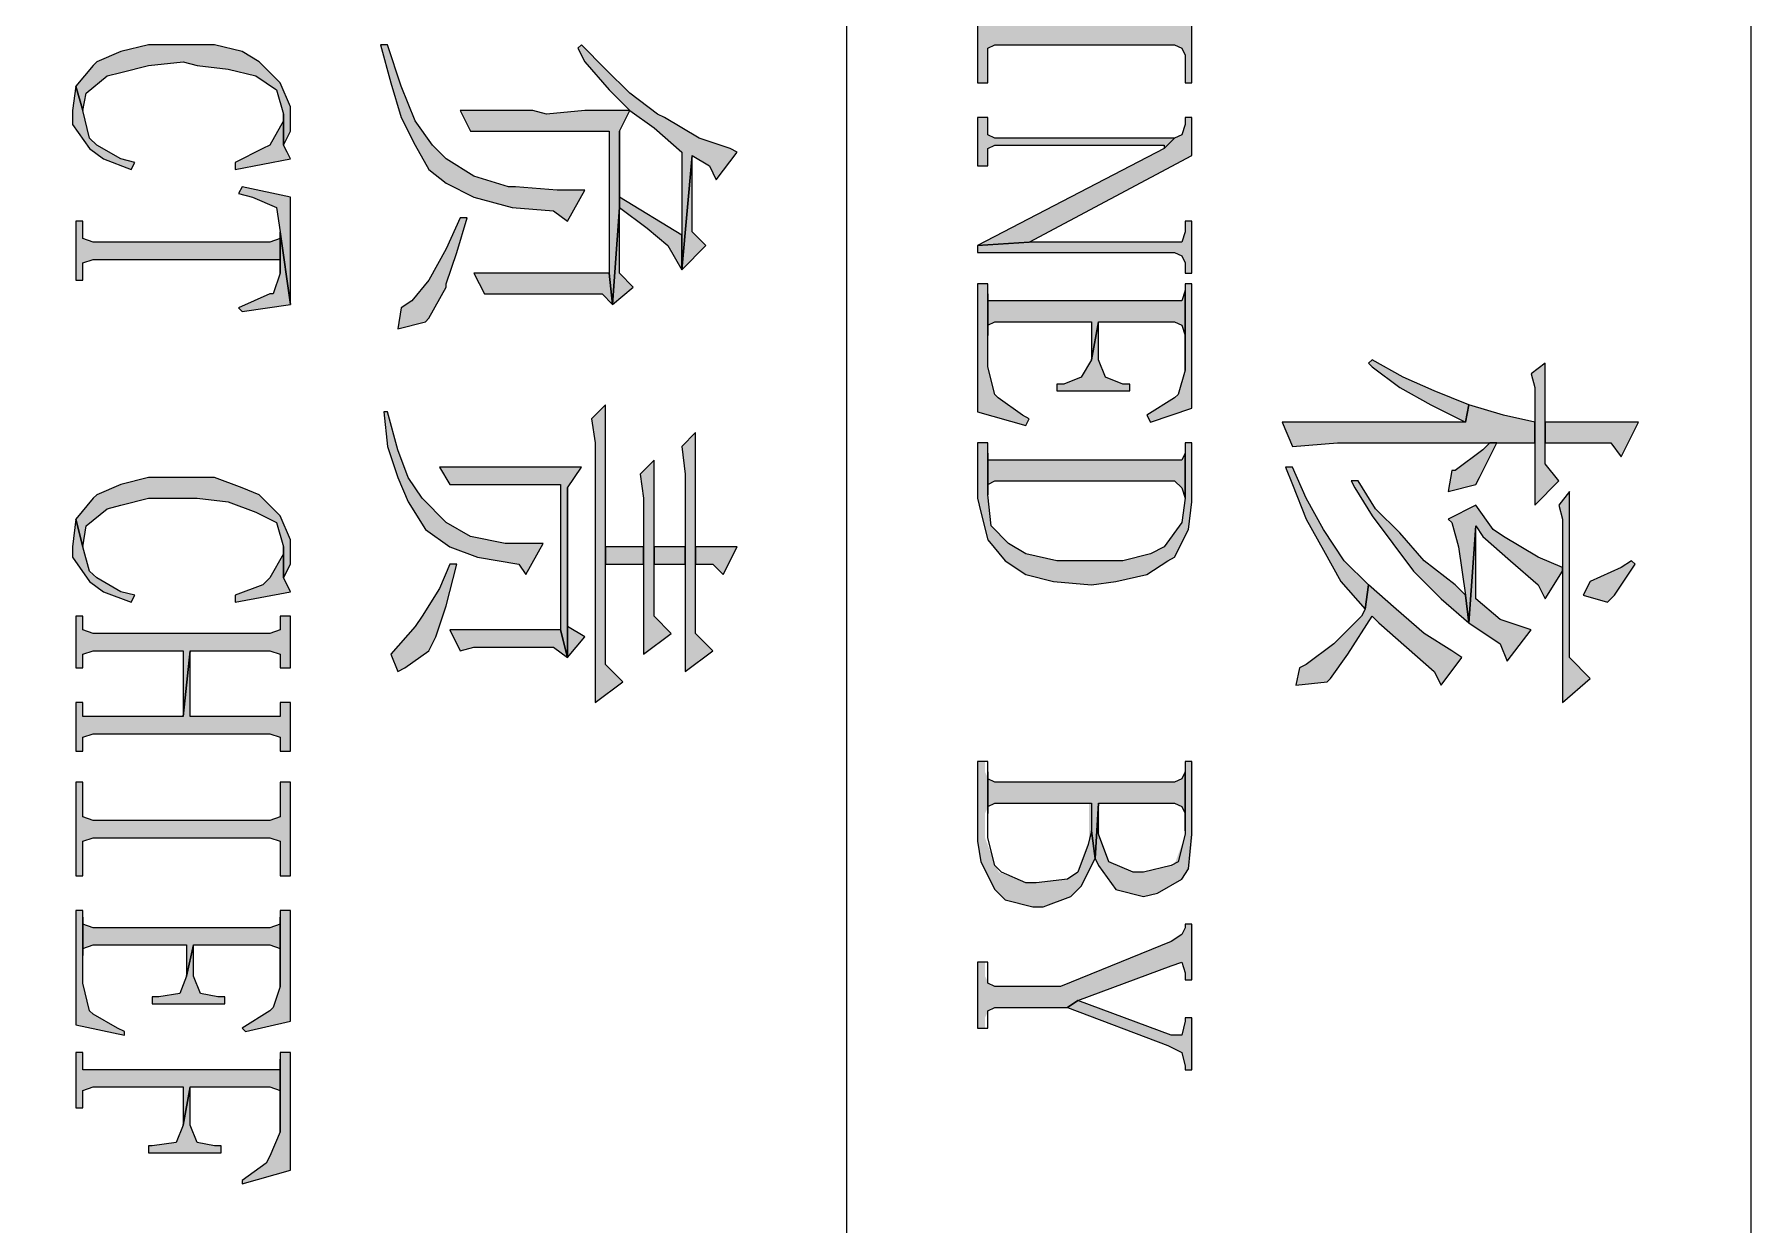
# Model space of a CAD drawing. Header units: millimetres. Extents: x 53009415 to 54059915, y 20499171 to 20796171.
# Drawn here: x 53693323 to 53700915, y 20525035 to 20530299 of the extents above; entities that cross this region are included whole.
import ezdxf

# ---------------------------------------------------------------- set-up
doc = ezdxf.new("R2010")
doc.units = ezdxf.units.MM
doc.header["$LTSCALE"] = 1000
doc.layers.add('PUB_TITLE', color=7, linetype='Continuous', lineweight=20)

# ---------------------------------------------------------------- blocks, each defined once
blk = doc.blocks.new('2015AACI_TQ_A2')
at = {"layer": 'PUB_TITLE'}
h = blk.add_hatch(color=256, dxfattribs=at)
h.dxf.hatch_style = 1
h.paths.add_polyline_path([(-4864.3, 10975.3), (-4864.3, 11009), (-4882.6, 11009), (-4888.8, 10981.4), (-4898, 10950.8), (-4882.6, 10947.7), (-4882.6, 10914), (-4882.6, 10880.3), (-4882.6, 10849.7), (-4882.6, 10816), (-4882.6, 10785.4), (-4861.2, 10794.6), (-4864.3, 10834.4), (-4864.3, 10858.9), (-4864.3, 10969.1)])
h.paths.add_polyline_path([(-4864.3, 11076.3), (-4852, 11085.5), (-4882.6, 11100.8), (-4882.6, 11082.5), (-4882.6, 11051.8), (-4882.6, 11018.1), (-4864.3, 11018.1)])
h.paths.add_polyline_path([(-4830.6, 11030.4), (-4845.9, 11018.1), (-4864.3, 11018.1), (-4882.6, 11018.1), (-4934.7, 11018.1), (-4925.5, 11005.9), (-4913.3, 11009), (-4882.6, 11009), (-4864.3, 11009), (-4809.1, 11009)])
h.paths.add_polyline_path([(-4827.5, 10956.9), (-4833.6, 10960), (-4864.3, 10975.3), (-4864.3, 10969.1), (-4858.1, 10963), (-4839.8, 10938.5), (-4839.8, 10935.5), (-4821.4, 10932.4)])
h.paths.add_polyline_path([(-4882.6, 10947.7), (-4898, 10950.8), (-4910.2, 10920.1), (-4922.5, 10892.6), (-4937.8, 10865), (-4934.7, 10861.9), (-4931.6, 10865), (-4913.3, 10889.5), (-4898, 10917.1)])
h.paths.add_polyline_path([(-4729.5, 11079.4), (-4757.1, 11097.8), (-4760.1, 11094.7), (-4754, 11085.5), (-4741.8, 11058), (-4729.5, 11051.8), (-4723.4, 11073.3)])
h.paths.add_polyline_path([(-4656, 11058), (-4674.4, 11039.6), (-4821.4, 11039.6), (-4809.1, 11030.4), (-4796.9, 11033.5), (-4754, 11033.5), (-4750.9, 11033.5), (-4634.6, 11033.5)])
h.paths.add_polyline_path([(-4738.7, 11012), (-4726.4, 11018.1), (-4750.9, 11033.5), (-4754, 11033.5), (-4763.2, 11012), (-4781.6, 10981.4), (-4787.7, 10972.2), (-4809.1, 10956.9), (-4796.9, 10932.4), (-4793.8, 10935.5), (-4772.4, 10941.6), (-4729.5, 10947.7), (-4705, 10950.8), (-4790.8, 10956.9), (-4781.6, 10963), (-4760.1, 10987.5)])
h.paths.add_polyline_path([(-4698.9, 11005.9), (-4708.1, 10978.3), (-4726.4, 10956.9), (-4790.8, 10956.9), (-4705, 10950.8), (-4686.6, 10978.3), (-4671.3, 10984.5)])
h.paths.add_polyline_path([(-4726.4, 10926.3), (-4705, 10950.8), (-4729.5, 10947.7), (-4738.7, 10938.5), (-4760.1, 10911), (-4784.6, 10889.5), (-4806.1, 10868.1), (-4830.6, 10852.8), (-4830.6, 10846.6), (-4824.4, 10849.7), (-4799.9, 10865), (-4775.4, 10883.4), (-4750.9, 10901.8)])
h.paths.add_polyline_path([(-4649.9, 10926.3), (-4674.4, 10944.6), (-4680.5, 10935.5), (-4695.8, 10911), (-4717.3, 10886.4), (-4738.7, 10861.9), (-4717.3, 10858.9), (-4711.1, 10855.8), (-4686.6, 10831.3), (-4668.2, 10806.8), (-4665.2, 10800.7), (-4649.9, 10797.6), (-4652.9, 10825.2), (-4656, 10828.3), (-4677.4, 10843.6), (-4711.1, 10865), (-4705, 10871.1), (-4683.6, 10895.6), (-4662.1, 10920.1)])
h.paths.add_polyline_path([(-4717.3, 10858.9), (-4738.7, 10861.9), (-4760.1, 10840.5), (-4787.7, 10822.1), (-4815.3, 10806.8), (-4842.8, 10794.6), (-4842.8, 10788.4), (-4827.5, 10794.6), (-4796.9, 10806.8), (-4769.3, 10822.1), (-4741.8, 10837.4)])
h = blk.add_hatch(color=256, dxfattribs=at)
h.dxf.hatch_style = 1
h.paths.add_polyline_path([(-5216.5, 10690.4), (-5213.4, 10696.6), (-5207.3, 10699.6), (-5182.8, 10699.6), (-5182.8, 10705.7), (-5271.6, 10705.7), (-5271.6, 10699.6), (-5244, 10699.6), (-5237.9, 10696.6), (-5234.9, 10690.4), (-5234.9, 10531.2), (-5237.9, 10525), (-5244, 10525), (-5271.6, 10525), (-5271.6, 10515.9), (-5182.8, 10515.9), (-5182.8, 10525), (-5207.3, 10525), (-5213.4, 10525), (-5216.5, 10531.2)])
h = blk.add_hatch(color=256, dxfattribs=at)
h.dxf.hatch_style = 1
h.paths.add_polyline_path([(-5127.7, 10681.2), (-5124.6, 10681.2), (-5133.8, 10690.4), (-5133.8, 10531.2), (-5136.8, 10525), (-5143, 10525), (-5152.2, 10525), (-5152.2, 10515.9), (-5109.3, 10515.9), (-5109.3, 10525), (-5118.5, 10525), (-5124.6, 10525), (-5127.7, 10531.2)], flags=17)
h.paths.add_polyline_path([(-5118.5, 10705.7), (-5152.2, 10705.7), (-5152.2, 10699.6), (-5146, 10699.6), (-5136.8, 10696.6), (-5133.8, 10690.4), (-5124.6, 10681.2), (-5038.8, 10515.9), (-5041.9, 10561.8)])
h.paths.add_polyline_path([(-5032.7, 10690.4), (-5029.7, 10696.6), (-5023.5, 10699.6), (-5014.3, 10699.6), (-5014.3, 10705.7), (-5060.3, 10705.7), (-5060.3, 10699.6), (-5051.1, 10699.6), (-5041.9, 10696.6), (-5041.9, 10690.4), (-5041.9, 10561.8), (-5038.8, 10515.9), (-5032.7, 10515.9)])
h = blk.add_hatch(color=256, dxfattribs=at)
h.dxf.hatch_style = 1
h.paths.add_polyline_path([(-4971.5, 10690.4), (-4968.4, 10696.6), (-4959.2, 10699.6), (-4999, 10699.6), (-4989.8, 10696.6), (-4989.8, 10690.4), (-4989.8, 10531.2), (-4989.8, 10525), (-4968.4, 10525), (-4971.5, 10531.2), (-4971.5, 10616.9), (-4937.8, 10616.9), (-4971.5, 10623.1)])
h.paths.add_polyline_path([(-4910.2, 10650.6), (-4916.3, 10650.6), (-4916.3, 10644.5), (-4922.5, 10629.2), (-4937.8, 10623.1), (-4971.5, 10623.1), (-4937.8, 10616.9), (-4922.5, 10607.7), (-4916.3, 10592.4), (-4916.3, 10586.3), (-4910.2, 10586.3)])
h.paths.add_polyline_path([(-4894.9, 10705.7), (-5005.1, 10705.7), (-5005.1, 10699.6), (-4999, 10699.6), (-4928.6, 10699.6), (-4907.1, 10693.5), (-4904.1, 10690.4), (-4888.8, 10665.9), (-4882.6, 10669)])
h.paths.add_polyline_path([(-4879.6, 10558.7), (-4885.7, 10561.8), (-4888.8, 10555.7), (-4904.1, 10534.2), (-4907.1, 10531.2), (-4931.6, 10525), (-4959.2, 10525), (-4996, 10525), (-5005.1, 10525), (-5005.1, 10515.9), (-4891.8, 10515.9)])
h = blk.add_hatch(color=256, dxfattribs=at)
h.dxf.hatch_style = 1
h.paths.add_polyline_path([(-4830.6, 10690.4), (-4824.4, 10696.6), (-4815.3, 10699.6), (-4855.1, 10699.6), (-4848.9, 10696.6), (-4848.9, 10690.4), (-4848.9, 10531.2), (-4848.9, 10525), (-4827.5, 10525), (-4830.6, 10531.2)], flags=17)
h.paths.add_polyline_path([(-4738.7, 10616.9), (-4741.8, 10638.4), (-4747.9, 10665.9), (-4760.1, 10684.3), (-4763.2, 10690.4), (-4787.7, 10702.7), (-4812.2, 10705.7), (-4864.3, 10705.7), (-4864.3, 10699.6), (-4855.1, 10699.6), (-4815.3, 10699.6), (-4793.8, 10696.6), (-4772.4, 10681.2), (-4766.3, 10669), (-4760.1, 10644.5), (-4760.1, 10613.9), (-4760.1, 10586.3), (-4766.3, 10558.7), (-4775.4, 10543.4), (-4790.8, 10528.1), (-4818.3, 10525), (-4855.1, 10525), (-4864.3, 10525), (-4864.3, 10515.9), (-4815.3, 10515.9), (-4803, 10518.9), (-4778.5, 10525), (-4760.1, 10540.4), (-4747.9, 10558.7), (-4741.8, 10583.2)])
h = blk.add_hatch(color=256, dxfattribs=at)
h.dxf.hatch_style = 1
h.paths.add_polyline_path([(-4545.7, 10614.5), (-4521.2, 10614.5), (-4496.7, 10620.6), (-4545.7, 10623.7), (-4545.7, 10691.1), (-4542.7, 10697.2), (-4536.5, 10700.2), (-4573.3, 10700.2), (-4567.2, 10697.2), (-4564.1, 10691.1), (-4564.1, 10531.8), (-4567.2, 10525.7), (-4573.3, 10522.6), (-4536.5, 10522.6), (-4542.7, 10525.7), (-4545.7, 10531.8)])
h.paths.add_polyline_path([(-4463, 10663.5), (-4466.1, 10675.7), (-4478.4, 10697.2), (-4487.5, 10703.3), (-4518.2, 10706.4), (-4582.5, 10706.4), (-4582.5, 10700.2), (-4573.3, 10700.2), (-4521.2, 10700.2), (-4518.2, 10700.2), (-4493.7, 10691.1), (-4490.6, 10688), (-4484.5, 10663.5), (-4484.5, 10654.3), (-4493.7, 10632.9), (-4518.2, 10623.7), (-4545.7, 10623.7), (-4496.7, 10620.6), (-4490.6, 10623.7), (-4469.2, 10639)])
h.paths.add_polyline_path([(-4463, 10599.2), (-4472.2, 10608.4), (-4496.7, 10620.6), (-4521.2, 10614.5), (-4509, 10614.5), (-4484.5, 10605.3), (-4478.4, 10596.1), (-4475.3, 10568.5), (-4475.3, 10559.4), (-4484.5, 10534.9), (-4490.6, 10531.8), (-4515.1, 10522.6), (-4536.5, 10522.6), (-4573.3, 10522.6), (-4582.5, 10522.6), (-4582.5, 10516.5), (-4512, 10516.5), (-4493.7, 10519.5), (-4469.2, 10531.8), (-4460, 10541), (-4453.9, 10565.5), (-4453.9, 10571.6)])
h.paths.add_polyline_path([(-4401.8, 10688), (-4404.9, 10697.2), (-4395.7, 10700.2), (-4389.5, 10700.2), (-4389.5, 10706.4), (-4438.5, 10706.4), (-4438.5, 10700.2), (-4435.5, 10700.2), (-4429.4, 10697.2), (-4423.2, 10688), (-4383.4, 10590), (-4383.4, 10531.8), (-4386.5, 10525.7), (-4392.6, 10522.6), (-4404.9, 10522.6), (-4404.9, 10516.5), (-4346.7, 10516.5), (-4346.7, 10522.6), (-4355.8, 10522.6), (-4362, 10525.7), (-4365, 10531.8), (-4365, 10596.1), (-4371.2, 10605.3)])
h.paths.add_polyline_path([(-4331.3, 10684.9), (-4325.2, 10697.2), (-4313, 10700.2), (-4309.9, 10700.2), (-4309.9, 10706.4), (-4355.8, 10706.4), (-4355.8, 10700.2), (-4352.8, 10700.2), (-4340.5, 10697.2), (-4340.5, 10688), (-4371.2, 10605.3), (-4365, 10596.1)])
h = blk.add_hatch(color=256, dxfattribs=at)
h.dxf.hatch_style = 1
h.paths.add_polyline_path([(-5121.5, 10254.3), (-5048, 10254.3), (-5017.4, 10254.3), (-5118.5, 10263.5), (-5109.3, 10278.8), (-5097, 10284.9), (-5121.5, 10303.3), (-5124.6, 10297.2), (-5133.8, 10269.6), (-5152.2, 10239), (-5155.2, 10232.8), (-5173.6, 10208.3), (-5195, 10186.9), (-5216.5, 10165.5), (-5213.4, 10162.4), (-5201.2, 10168.5), (-5176.7, 10190), (-5158.3, 10208.3), (-5143, 10229.8)])
h.paths.add_polyline_path([(-5038.8, 10275.7), (-5051.1, 10263.5), (-5118.5, 10263.5), (-5017.4, 10254.3)], flags=17)
h.paths.add_polyline_path([(-5017.4, 10254.3), (-5048, 10254.3), (-5081.7, 10199.2), (-5072.5, 10199.2), (-5054.2, 10223.7), (-5038.8, 10242)], flags=17)
h.paths.add_polyline_path([(-5139.9, 10190), (-5014.3, 10190), (-4986.8, 10193), (-5072.5, 10199.2), (-5139.9, 10199.2), (-5158.3, 10208.3), (-5158.3, 10202.2), (-5158.3, 10168.5), (-5155.2, 10134.8), (-5158.3, 10122.6), (-5158.3, 10088.9), (-5158.3, 10058.3), (-5139.9, 10067.5)])
h.paths.add_polyline_path([(-4996, 10183.8), (-4986.8, 10193), (-5014.3, 10190), (-5014.3, 10070.5), (-4996, 10079.7), (-4996, 10082.8), (-4996, 10107.3), (-4996, 10141)], flags=17)
h.paths.add_polyline_path([(-5002.1, 10211.4), (-5014.3, 10199.2), (-5072.5, 10199.2), (-4986.8, 10193)])
h.paths.add_polyline_path([(-5069.5, 10141), (-5060.3, 10153.2), (-5087.8, 10168.5), (-5087.8, 10144), (-5090.9, 10107.3), (-5090.9, 10101.1), (-5100.1, 10070.5), (-5115.4, 10046), (-5127.7, 10033.8), (-5149.1, 10018.4), (-5179.7, 10006.2), (-5216.5, 9993.9), (-5216.5, 9987.8), (-5182.8, 9997), (-5152.2, 10006.2), (-5127.7, 10018.4), (-5106.2, 10030.7), (-5094, 10046), (-5081.7, 10070.5), (-5072.5, 10104.2)])
h.paths.add_polyline_path([(-5002.1, 10046), (-5005.1, 10046), (-5032.7, 10055.2), (-5063.3, 10064.4), (-5063.3, 10058.3), (-5035.8, 10046), (-5008.2, 10030.7), (-4989.8, 10015.4), (-4983.7, 10006.2), (-4965.3, 10003.1), (-4971.5, 10027.6), (-4974.5, 10030.7)])
h = blk.add_hatch(color=256, dxfattribs=at)
h.dxf.hatch_style = 1
h.paths.add_polyline_path([(-4680.5, 10281.8), (-4695.8, 10266.5), (-4757.1, 10266.5), (-4772.4, 10266.5), (-4873.5, 10266.5), (-4861.2, 10254.3), (-4836.7, 10257.3), (-4772.4, 10257.3), (-4757.1, 10257.3), (-4662.1, 10257.3)])
h.paths.add_polyline_path([(-4695.8, 10245.1), (-4711.1, 10229.8), (-4757.1, 10229.8), (-4772.4, 10229.8), (-4848.9, 10229.8), (-4836.7, 10217.5), (-4815.3, 10220.6), (-4772.4, 10220.6), (-4757.1, 10220.6), (-4677.4, 10220.6)])
h.paths.add_polyline_path([(-4652.9, 10202.2), (-4668.2, 10186.9), (-4757.1, 10186.9), (-4772.4, 10186.9), (-4898, 10186.9), (-4885.7, 10174.6), (-4864.3, 10177.7), (-4634.6, 10177.7)])
h.paths.add_polyline_path([(-4747.9, 10291), (-4772.4, 10303.3), (-4772.4, 10297.2), (-4772.4, 10266.5), (-4757.1, 10266.5), (-4757.1, 10281.8)])
h.paths.add_polyline_path([(-4757.1, 10257.3), (-4772.4, 10257.3), (-4772.4, 10229.8), (-4757.1, 10229.8)])
h.paths.add_polyline_path([(-4757.1, 10220.6), (-4772.4, 10220.6), (-4772.4, 10186.9), (-4757.1, 10186.9)])
h = blk.add_hatch(color=256, dxfattribs=at)
h.dxf.hatch_style = 1
h.paths.add_polyline_path([(-4827.5, 10147.1), (-4698.9, 10147.1), (-4674.4, 10153.2), (-4824.4, 10153.2), (-4842.8, 10165.5), (-4842.8, 10137.9), (-4842.8, 10107.3), (-4842.8, 10076.6), (-4842.8, 10039.9), (-4827.5, 10049.1)])
h.paths.add_polyline_path([(-4683.6, 10141), (-4674.4, 10153.2), (-4698.9, 10147.1), (-4698.9, 10049.1), (-4680.5, 10058.3), (-4683.6, 10070.5), (-4683.6, 10101.1)], flags=17)
h.paths.add_polyline_path([(-4692.7, 10168.5), (-4701.9, 10153.2), (-4674.4, 10153.2)])
h.paths.add_polyline_path([(-4757.1, 10110.3), (-4747.9, 10116.5), (-4775.4, 10131.8), (-4775.4, 10098.1), (-4781.6, 10067.5), (-4793.8, 10046), (-4815.3, 10024.6), (-4833.6, 10012.3), (-4858.1, 10003.1), (-4891.8, 9993.9), (-4891.8, 9990.9), (-4861.2, 9993.9), (-4833.6, 10003.1), (-4812.2, 10012.3), (-4787.7, 10027.6), (-4772.4, 10049.1), (-4763.2, 10073.6)])
h.paths.add_polyline_path([(-4720.3, 10046), (-4757.1, 10055.2), (-4757.1, 10049.1), (-4735.6, 10039.9), (-4711.1, 10024.6), (-4701.9, 10018.4), (-4677.4, 9997), (-4662.1, 10003.1), (-4665.2, 10009.3), (-4680.5, 10030.7), (-4692.7, 10036.8)])
h = blk.add_hatch(color=256, dxfattribs=at)
h.dxf.hatch_style = 1
h.paths.add_polyline_path([(-5826, 9807.1), (-5795.3, 9807.1), (-5783.1, 9807.1), (-5826, 9813.2), (-5826, 9889.8), (-5826, 9899), (-5844.3, 9899), (-5844.3, 9889.8), (-5844.3, 9733.6), (-5844.3, 9724.4), (-5853.5, 9724.4), (-5859.7, 9724.4), (-5859.7, 9718.3), (-5810.7, 9718.3), (-5810.7, 9724.4), (-5816.8, 9724.4), (-5822.9, 9724.4), (-5826, 9733.6)])
h.paths.add_polyline_path([(-5746.3, 9859.2), (-5749.4, 9871.4), (-5761.7, 9892.9), (-5773.9, 9902.1), (-5798.4, 9908.2), (-5859.7, 9908.2), (-5859.7, 9899), (-5853.5, 9899), (-5804.5, 9899), (-5795.3, 9899), (-5773.9, 9889.8), (-5770.8, 9883.7), (-5764.7, 9856.1), (-5767.8, 9843.9), (-5777, 9822.4), (-5780, 9819.4), (-5801.5, 9813.2), (-5826, 9813.2), (-5783.1, 9807.1), (-5761.7, 9819.4), (-5752.5, 9831.6)])
h.paths.add_polyline_path([(-5697.3, 9889.8), (-5697.3, 9899), (-5715.7, 9899), (-5715.7, 9889.8), (-5715.7, 9733.6), (-5715.7, 9724.4), (-5721.8, 9724.4), (-5728, 9724.4), (-5728, 9718.3), (-5685.1, 9718.3), (-5685.1, 9724.4), (-5691.2, 9724.4), (-5697.3, 9724.4), (-5697.3, 9733.6), (-5697.3, 9813.2), (-5675.9, 9813.2), (-5660.6, 9813.2), (-5657.5, 9813.2), (-5697.3, 9819.4)])
h.paths.add_polyline_path([(-5626.9, 9874.5), (-5636.1, 9895.9), (-5648.3, 9902.1), (-5672.8, 9908.2), (-5728, 9908.2), (-5728, 9899), (-5721.8, 9899), (-5679, 9899), (-5672.8, 9899), (-5651.4, 9889.8), (-5648.3, 9886.7), (-5642.2, 9859.2), (-5642.2, 9850), (-5651.4, 9828.6), (-5654.5, 9828.6), (-5675.9, 9819.4), (-5697.3, 9819.4), (-5657.5, 9813.2), (-5636.1, 9828.6), (-5630, 9834.7), (-5623.8, 9862.2)])
h.paths.add_polyline_path([(-5660.6, 9813.2), (-5675.9, 9813.2), (-5642.2, 9718.3), (-5614.6, 9718.3), (-5614.6, 9724.4), (-5620.8, 9724.4), (-5626.9, 9724.4), (-5630, 9730.5)])
h.paths.add_polyline_path([(-5580.9, 9831.6), (-5577.9, 9859.2), (-5571.8, 9880.6), (-5562.6, 9892.9), (-5544.2, 9902.1), (-5522.8, 9902.1), (-5544.2, 9908.2), (-5547.3, 9908.2), (-5568.7, 9902.1), (-5584, 9883.7), (-5593.2, 9868.4), (-5599.3, 9840.8), (-5599.3, 9813.2), (-5599.3, 9788.7), (-5593.2, 9761.2), (-5584, 9739.7), (-5565.6, 9721.4), (-5544.2, 9721.4), (-5553.4, 9724.4), (-5571.8, 9742.8), (-5574.8, 9755.1), (-5580.9, 9779.6), (-5584, 9813.2)])
h.paths.add_polyline_path([(-5495.2, 9859.2), (-5504.4, 9880.6), (-5504.4, 9883.7), (-5522.8, 9902.1), (-5544.2, 9902.1), (-5528.9, 9899), (-5516.6, 9877.6), (-5513.6, 9868.4), (-5507.4, 9843.9), (-5507.4, 9813.2), (-5507.4, 9788.7), (-5510.5, 9761.2), (-5516.6, 9742.8), (-5525.8, 9730.5), (-5544.2, 9721.4), (-5565.6, 9721.4), (-5544.2, 9715.2), (-5522.8, 9721.4), (-5504.4, 9739.7), (-5498.3, 9758.1), (-5492.1, 9782.6), (-5489.1, 9813.2), (-5489.1, 9831.6)])
h.paths.add_polyline_path([(-5394.1, 9889.8), (-5391.1, 9899), (-5384.9, 9899), (-5360.4, 9899), (-5360.4, 9908.2), (-5443.1, 9908.2), (-5443.1, 9899), (-5418.6, 9899), (-5409.4, 9899), (-5409.4, 9889.8), (-5409.4, 9733.6), (-5409.4, 9718.3), (-5415.6, 9696.9), (-5437, 9687.7), (-5464.6, 9687.7), (-5443.1, 9681.5), (-5427.8, 9684.6), (-5406.4, 9696.9), (-5397.2, 9706), (-5394.1, 9733.6)])
h.paths.add_polyline_path([(-5452.3, 9712.2), (-5461.5, 9718.3), (-5467.6, 9712.2), (-5473.8, 9703), (-5464.6, 9687.7), (-5437, 9687.7), (-5446.2, 9690.7), (-5452.3, 9693.8), (-5449.2, 9699.9), (-5449.2, 9703)])
h.paths.add_polyline_path([(-5314.5, 9816.3), (-5286.9, 9816.3), (-5314.5, 9822.4), (-5314.5, 9889.8), (-5311.4, 9899), (-5332.9, 9899), (-5332.9, 9889.8), (-5332.9, 9733.6), (-5332.9, 9724.4), (-5311.4, 9724.4), (-5314.5, 9733.6)])
h.paths.add_polyline_path([(-5262.4, 9850), (-5268.5, 9850), (-5268.5, 9843.9), (-5271.6, 9828.6), (-5286.9, 9822.4), (-5314.5, 9822.4), (-5286.9, 9816.3), (-5271.6, 9810.2), (-5268.5, 9791.8), (-5268.5, 9785.7), (-5262.4, 9785.7)])
h.paths.add_polyline_path([(-5247.1, 9908.2), (-5345.1, 9908.2), (-5345.1, 9899), (-5342.1, 9899), (-5277.7, 9899), (-5259.4, 9892.9), (-5256.3, 9889.8), (-5241, 9865.3), (-5237.9, 9868.4)])
h.paths.add_polyline_path([(-5234.9, 9761.2), (-5237.9, 9761.2), (-5241, 9755.1), (-5256.3, 9733.6), (-5259.4, 9730.5), (-5280.8, 9724.4), (-5308.4, 9724.4), (-5339, 9724.4), (-5345.1, 9724.4), (-5345.1, 9718.3), (-5244, 9718.3)])
h.paths.add_polyline_path([(-5201.2, 9813.2), (-5198.1, 9825.5), (-5195, 9853.1), (-5188.9, 9877.6), (-5176.7, 9895.9), (-5155.2, 9902.1), (-5127.7, 9902.1), (-5139.9, 9908.2), (-5152.2, 9908.2), (-5161.4, 9908.2), (-5182.8, 9899), (-5201.2, 9880.6), (-5210.4, 9865.3), (-5216.5, 9840.8), (-5216.5, 9810.2), (-5216.5, 9782.6), (-5210.4, 9758.1), (-5201.2, 9736.7), (-5198.1, 9733.6), (-5179.7, 9718.3), (-5158.3, 9724.4), (-5173.6, 9727.5), (-5188.9, 9745.9), (-5192, 9758.1), (-5198.1, 9782.6)])
h.paths.add_polyline_path([(-5115.4, 9908.2), (-5121.5, 9905.1), (-5127.7, 9902.1), (-5149.1, 9902.1), (-5127.7, 9889.8), (-5124.6, 9883.7), (-5112.3, 9859.2), (-5106.2, 9859.2)])
h.paths.add_polyline_path([(-5124.6, 9730.5), (-5115.4, 9742.8), (-5106.2, 9767.3), (-5112.3, 9770.4), (-5115.4, 9758.1), (-5127.7, 9736.7), (-5133.8, 9730.5), (-5158.3, 9724.4), (-5179.7, 9718.3), (-5158.3, 9715.2), (-5146, 9715.2)])
h.paths.add_polyline_path([(-5026.6, 9886.7), (-5026.6, 9899), (-5045, 9899), (-5041.9, 9889.8), (-5041.9, 9733.6), (-5045, 9724.4), (-5051.1, 9724.4), (-5060.3, 9724.4), (-5060.3, 9718.3), (-5008.2, 9718.3), (-5008.2, 9724.4), (-5017.4, 9724.4), (-5023.5, 9724.4), (-5026.6, 9733.6)])
h.paths.add_polyline_path([(-5072.5, 9895.9), (-5051.1, 9899), (-4986.8, 9908.2), (-5081.7, 9908.2), (-5090.9, 9865.3), (-5084.8, 9862.2), (-5081.7, 9874.5)])
h.paths.add_polyline_path([(-4986.8, 9908.2), (-5051.1, 9899), (-5014.3, 9899), (-4996, 9892.9), (-4996, 9889.8), (-4983.7, 9862.2), (-4980.6, 9865.3)])
h = blk.add_hatch(color=256, dxfattribs=at)
h.dxf.hatch_style = 1
h.paths.add_polyline_path([(-4815.3, 9813.2), (-4815.3, 9825.5), (-4812.2, 9853.1), (-4803, 9877.6), (-4793.8, 9895.9), (-4772.4, 9902.1), (-4744.8, 9902.1), (-4757.1, 9908.2), (-4769.3, 9908.2), (-4778.5, 9908.2), (-4799.9, 9899), (-4818.3, 9880.6), (-4824.4, 9865.3), (-4833.6, 9840.8), (-4833.6, 9810.2), (-4833.6, 9782.6), (-4827.5, 9758.1), (-4818.3, 9736.7), (-4815.3, 9733.6), (-4796.9, 9718.3), (-4772.4, 9724.4), (-4790.8, 9727.5), (-4806.1, 9745.9), (-4809.1, 9758.1), (-4815.3, 9782.6)])
h.paths.add_polyline_path([(-4732.6, 9908.2), (-4738.7, 9905.1), (-4744.8, 9902.1), (-4766.3, 9902.1), (-4744.8, 9889.8), (-4738.7, 9883.7), (-4729.5, 9859.2), (-4723.4, 9859.2)])
h.paths.add_polyline_path([(-4741.8, 9730.5), (-4732.6, 9742.8), (-4723.4, 9767.3), (-4729.5, 9770.4), (-4732.6, 9758.1), (-4744.8, 9736.7), (-4750.9, 9730.5), (-4772.4, 9724.4), (-4796.9, 9718.3), (-4772.4, 9715.2), (-4763.2, 9715.2)])
h.paths.add_polyline_path([(-4680.5, 9819.4), (-4680.5, 9889.8), (-4677.4, 9899), (-4671.3, 9899), (-4665.2, 9899), (-4665.2, 9908.2), (-4711.1, 9908.2), (-4711.1, 9899), (-4708.1, 9899), (-4698.9, 9899), (-4695.8, 9889.8), (-4695.8, 9733.6), (-4698.9, 9724.4), (-4705, 9724.4), (-4711.1, 9724.4), (-4711.1, 9718.3), (-4665.2, 9718.3), (-4665.2, 9724.4), (-4671.3, 9724.4), (-4677.4, 9724.4), (-4680.5, 9733.6), (-4680.5, 9813.2), (-4622.3, 9813.2)])
h.paths.add_polyline_path([(-4607, 9889.8), (-4603.9, 9899), (-4594.7, 9899), (-4591.7, 9899), (-4591.7, 9908.2), (-4634.6, 9908.2), (-4634.6, 9899), (-4631.5, 9899), (-4622.3, 9899), (-4622.3, 9889.8), (-4622.3, 9819.4), (-4680.5, 9819.4), (-4622.3, 9813.2), (-4622.3, 9733.6), (-4622.3, 9724.4), (-4631.5, 9724.4), (-4634.6, 9724.4), (-4634.6, 9718.3), (-4591.7, 9718.3), (-4591.7, 9724.4), (-4597.8, 9724.4), (-4603.9, 9724.4), (-4607, 9733.6)])
h.paths.add_polyline_path([(-4515.1, 9889.8), (-4512, 9899), (-4505.9, 9899), (-4481.4, 9899), (-4481.4, 9908.2), (-4564.1, 9908.2), (-4564.1, 9899), (-4539.6, 9899), (-4533.5, 9899), (-4530.4, 9889.8), (-4530.4, 9733.6), (-4533.5, 9724.4), (-4539.6, 9724.4), (-4564.1, 9724.4), (-4564.1, 9718.3), (-4481.4, 9718.3), (-4481.4, 9724.4), (-4505.9, 9724.4), (-4512, 9724.4), (-4515.1, 9733.6)])
h.paths.add_polyline_path([(-4420.2, 9889.8), (-4417.1, 9899), (-4438.5, 9899), (-4435.5, 9889.8), (-4435.5, 9733.6), (-4438.5, 9724.4), (-4417.1, 9724.4), (-4420.2, 9733.6), (-4420.2, 9816.3), (-4392.6, 9816.3), (-4420.2, 9822.4)])
h.paths.add_polyline_path([(-4368.1, 9850), (-4374.2, 9850), (-4374.2, 9843.9), (-4377.3, 9828.6), (-4392.6, 9822.4), (-4420.2, 9822.4), (-4392.6, 9816.3), (-4377.3, 9810.2), (-4374.2, 9791.8), (-4374.2, 9785.7), (-4368.1, 9785.7)])
h.paths.add_polyline_path([(-4352.8, 9908.2), (-4450.8, 9908.2), (-4450.8, 9899), (-4444.7, 9899), (-4383.4, 9899), (-4365, 9892.9), (-4362, 9889.8), (-4346.7, 9865.3), (-4343.6, 9868.4)])
h.paths.add_polyline_path([(-4340.5, 9761.2), (-4343.6, 9761.2), (-4346.7, 9755.1), (-4358.9, 9733.6), (-4362, 9730.5), (-4386.5, 9724.4), (-4411, 9724.4), (-4444.7, 9724.4), (-4450.8, 9724.4), (-4450.8, 9718.3), (-4349.7, 9718.3)])
h.paths.add_polyline_path([(-4294.6, 9819.4), (-4294.6, 9889.8), (-4291.5, 9899), (-4309.9, 9899), (-4309.9, 9889.8), (-4309.9, 9733.6), (-4309.9, 9724.4), (-4319.1, 9724.4), (-4325.2, 9724.4), (-4325.2, 9718.3), (-4276.2, 9718.3), (-4276.2, 9724.4), (-4285.4, 9724.4), (-4291.5, 9724.4), (-4294.6, 9733.6), (-4294.6, 9813.2), (-4260.9, 9813.2)])
h.paths.add_polyline_path([(-4236.4, 9846.9), (-4242.5, 9846.9), (-4242.5, 9840.8), (-4245.6, 9825.5), (-4260.9, 9819.4), (-4294.6, 9819.4), (-4260.9, 9813.2), (-4245.6, 9807.1), (-4242.5, 9785.7), (-4242.5, 9782.6), (-4236.4, 9782.6)])
h.paths.add_polyline_path([(-4221.1, 9908.2), (-4325.2, 9908.2), (-4325.2, 9899), (-4319.1, 9899), (-4254.8, 9899), (-4233.3, 9889.8), (-4227.2, 9886.7), (-4211.9, 9865.3), (-4208.8, 9865.3)])
for p, q in [((-6000, 11200), (0, 11200)), ((-6000, 10400), (0, 10400))]:
    blk.add_line(p, q, dxfattribs=at)
at = {"layer": 'PUB_TITLE', "lineweight": 0}
for points in [[(-4882.6, 11100.8), (-4882.6, 11082.5), (-4882.6, 11051.8), (-4882.6, 11018.1), (-4864.3, 11018.1), (-4864.3, 11076.3), (-4852, 11085.5)], [(-4757.1, 11097.8), (-4760.1, 11094.7), (-4754, 11085.5), (-4741.8, 11058), (-4729.5, 11051.8), (-4723.4, 11073.3), (-4729.5, 11079.4)], [(-4656, 11058), (-4674.4, 11039.6), (-4821.4, 11039.6), (-4809.1, 11030.4), (-4796.9, 11033.5), (-4754, 11033.5), (-4750.9, 11033.5), (-4634.6, 11033.5)], [(-4830.6, 11030.4), (-4845.9, 11018.1), (-4864.3, 11018.1), (-4882.6, 11018.1), (-4934.7, 11018.1), (-4925.5, 11005.9), (-4913.3, 11009), (-4882.6, 11009), (-4864.3, 11009), (-4809.1, 11009)], [(-4750.9, 11033.5), (-4754, 11033.5), (-4763.2, 11012), (-4781.6, 10981.4), (-4787.7, 10972.2), (-4809.1, 10956.9), (-4796.9, 10932.4), (-4793.8, 10935.5), (-4772.4, 10941.6), (-4729.5, 10947.7), (-4705, 10950.8), (-4790.8, 10956.9), (-4781.6, 10963), (-4760.1, 10987.5), (-4738.7, 11012), (-4726.4, 11018.1)], [(-4864.3, 11009), (-4882.6, 11009), (-4888.8, 10981.4), (-4898, 10950.8), (-4882.6, 10947.7), (-4882.6, 10947.7), (-4882.6, 10914), (-4882.6, 10880.3), (-4882.6, 10849.7), (-4882.6, 10816), (-4882.6, 10785.4), (-4861.2, 10794.6), (-4864.3, 10834.4), (-4864.3, 10858.9), (-4864.3, 10969.1), (-4864.3, 10975.3)], [(-4698.9, 11005.9), (-4708.1, 10978.3), (-4726.4, 10956.9), (-4790.8, 10956.9), (-4705, 10950.8), (-4686.6, 10978.3), (-4671.3, 10984.5)], [(-4864.3, 10975.3), (-4864.3, 10969.1), (-4858.1, 10963), (-4839.8, 10938.5), (-4839.8, 10935.5), (-4821.4, 10932.4), (-4827.5, 10956.9), (-4833.6, 10960)], [(-4898, 10950.8), (-4910.2, 10920.1), (-4922.5, 10892.6), (-4937.8, 10865), (-4934.7, 10861.9), (-4931.6, 10865), (-4913.3, 10889.5), (-4898, 10917.1), (-4882.6, 10947.7)], [(-4705, 10950.8), (-4729.5, 10947.7), (-4738.7, 10938.5), (-4760.1, 10911), (-4784.6, 10889.5), (-4806.1, 10868.1), (-4830.6, 10852.8), (-4830.6, 10846.6), (-4824.4, 10849.7), (-4799.9, 10865), (-4775.4, 10883.4), (-4750.9, 10901.8), (-4726.4, 10926.3)], [(-4674.4, 10944.6), (-4680.5, 10935.5), (-4695.8, 10911), (-4717.3, 10886.4), (-4738.7, 10861.9), (-4717.3, 10858.9), (-4711.1, 10855.8), (-4686.6, 10831.3), (-4668.2, 10806.8), (-4665.2, 10800.7), (-4649.9, 10797.6), (-4652.9, 10825.2), (-4656, 10828.3), (-4677.4, 10843.6), (-4711.1, 10865), (-4705, 10871.1), (-4683.6, 10895.6), (-4662.1, 10920.1), (-4649.9, 10926.3)], [(-4738.7, 10861.9), (-4760.1, 10840.5), (-4787.7, 10822.1), (-4815.3, 10806.8), (-4842.8, 10794.6), (-4842.8, 10788.4), (-4827.5, 10794.6), (-4796.9, 10806.8), (-4769.3, 10822.1), (-4741.8, 10837.4), (-4717.3, 10858.9)], [(-5182.8, 10705.7), (-5271.6, 10705.7), (-5271.6, 10699.6), (-5244, 10699.6), (-5237.9, 10696.6), (-5234.9, 10690.4), (-5234.9, 10531.2), (-5237.9, 10525), (-5244, 10525), (-5271.6, 10525), (-5271.6, 10515.9), (-5182.8, 10515.9), (-5182.8, 10525), (-5207.3, 10525), (-5213.4, 10525), (-5216.5, 10531.2), (-5216.5, 10690.4), (-5213.4, 10696.6), (-5207.3, 10699.6), (-5182.8, 10699.6)], [(-5118.5, 10705.7), (-5152.2, 10705.7), (-5152.2, 10699.6), (-5146, 10699.6), (-5136.8, 10696.6), (-5133.8, 10690.4), (-5124.6, 10681.2), (-5038.8, 10515.9), (-5041.9, 10561.8)], [(-5014.3, 10705.7), (-5060.3, 10705.7), (-5060.3, 10699.6), (-5051.1, 10699.6), (-5041.9, 10696.6), (-5041.9, 10690.4), (-5041.9, 10561.8), (-5041.9, 10561.8), (-5038.8, 10515.9), (-5032.7, 10515.9), (-5032.7, 10690.4), (-5029.7, 10696.6), (-5023.5, 10699.6), (-5014.3, 10699.6)], [(-4894.9, 10705.7), (-5005.1, 10705.7), (-5005.1, 10699.6), (-4999, 10699.6), (-4928.6, 10699.6), (-4907.1, 10693.5), (-4904.1, 10690.4), (-4888.8, 10665.9), (-4882.6, 10669)], [(-4812.2, 10705.7), (-4864.3, 10705.7), (-4864.3, 10699.6), (-4855.1, 10699.6), (-4815.3, 10699.6), (-4793.8, 10696.6), (-4772.4, 10681.2), (-4766.3, 10669), (-4760.1, 10644.5), (-4760.1, 10613.9), (-4760.1, 10586.3), (-4766.3, 10558.7), (-4775.4, 10543.4), (-4790.8, 10528.1), (-4818.3, 10525), (-4855.1, 10525), (-4864.3, 10525), (-4864.3, 10515.9), (-4815.3, 10515.9), (-4803, 10518.9), (-4778.5, 10525), (-4760.1, 10540.4), (-4747.9, 10558.7), (-4741.8, 10583.2), (-4738.7, 10616.9), (-4741.8, 10638.4), (-4747.9, 10665.9), (-4760.1, 10684.3), (-4763.2, 10690.4), (-4787.7, 10702.7)], [(-4518.2, 10705.7), (-4582.5, 10705.7), (-4582.5, 10699.6), (-4573.3, 10699.6), (-4521.2, 10699.6), (-4518.2, 10699.6), (-4493.7, 10693.5), (-4490.6, 10687.4), (-4484.5, 10662.9), (-4484.5, 10653.7), (-4493.7, 10632.2), (-4518.2, 10623.1), (-4545.7, 10623.1), (-4496.7, 10620), (-4490.6, 10623.1), (-4469.2, 10638.4), (-4463, 10662.9), (-4466.1, 10675.1), (-4478.4, 10696.6), (-4487.5, 10702.7)], [(-4389.5, 10705.7), (-4438.5, 10705.7), (-4438.5, 10699.6), (-4435.5, 10699.6), (-4429.4, 10696.6), (-4423.2, 10687.4), (-4383.4, 10589.4), (-4383.4, 10531.2), (-4386.5, 10525), (-4392.6, 10525), (-4404.9, 10525), (-4404.9, 10515.9), (-4346.7, 10515.9), (-4346.7, 10525), (-4355.8, 10525), (-4362, 10525), (-4365, 10531.2), (-4365, 10595.5), (-4371.2, 10604.7), (-4401.8, 10687.4), (-4404.9, 10696.6), (-4395.7, 10699.6), (-4389.5, 10699.6)], [(-4309.9, 10705.7), (-4355.8, 10705.7), (-4355.8, 10699.6), (-4352.8, 10699.6), (-4340.5, 10696.6), (-4340.5, 10687.4), (-4371.2, 10604.7), (-4371.2, 10604.7), (-4365, 10595.5), (-4331.3, 10684.3), (-4325.2, 10696.6), (-4313, 10699.6), (-4309.9, 10699.6)], [(-5133.8, 10690.4), (-5133.8, 10531.2), (-5136.8, 10525), (-5143, 10525), (-5152.2, 10525), (-5152.2, 10515.9), (-5109.3, 10515.9), (-5109.3, 10525), (-5118.5, 10525), (-5124.6, 10525), (-5127.7, 10531.2), (-5127.7, 10681.2), (-5124.6, 10681.2)], [(-4999, 10699.6), (-4989.8, 10696.6), (-4989.8, 10690.4), (-4989.8, 10531.2), (-4989.8, 10525), (-4996, 10525), (-4959.2, 10525), (-4968.4, 10525), (-4971.5, 10531.2), (-4971.5, 10616.9), (-4937.8, 10616.9), (-4971.5, 10623.1), (-4971.5, 10690.4), (-4968.4, 10696.6), (-4959.2, 10699.6), (-4928.6, 10699.6)], [(-4855.1, 10699.6), (-4848.9, 10696.6), (-4848.9, 10690.4), (-4848.9, 10531.2), (-4848.9, 10525), (-4855.1, 10525), (-4818.3, 10525), (-4827.5, 10525), (-4830.6, 10531.2), (-4830.6, 10690.4), (-4824.4, 10696.6), (-4815.3, 10699.6)], [(-4573.3, 10699.6), (-4567.2, 10696.6), (-4564.1, 10690.4), (-4564.1, 10531.2), (-4567.2, 10525), (-4573.3, 10525), (-4536.5, 10525), (-4542.7, 10525), (-4545.7, 10531.2), (-4545.7, 10616.9), (-4521.2, 10616.9), (-4496.7, 10620), (-4545.7, 10623.1), (-4545.7, 10690.4), (-4542.7, 10696.6), (-4536.5, 10699.6), (-4521.2, 10699.6)], [(-4910.2, 10650.6), (-4916.3, 10650.6), (-4916.3, 10644.5), (-4922.5, 10629.2), (-4937.8, 10623.1), (-4971.5, 10623.1), (-4937.8, 10616.9), (-4922.5, 10607.7), (-4916.3, 10592.4), (-4916.3, 10586.3), (-4910.2, 10586.3)], [(-4496.7, 10620), (-4521.2, 10616.9), (-4509, 10613.9), (-4484.5, 10604.7), (-4478.4, 10595.5), (-4475.3, 10567.9), (-4475.3, 10558.7), (-4484.5, 10537.3), (-4490.6, 10531.2), (-4515.1, 10525), (-4536.5, 10525), (-4573.3, 10525), (-4582.5, 10525), (-4582.5, 10515.9), (-4512, 10515.9), (-4493.7, 10518.9), (-4469.2, 10531.2), (-4460, 10540.4), (-4453.9, 10564.9), (-4453.9, 10574), (-4463, 10598.6), (-4472.2, 10607.7)], [(-4885.7, 10561.8), (-4888.8, 10555.7), (-4904.1, 10534.2), (-4907.1, 10531.2), (-4931.6, 10525), (-4959.2, 10525), (-4996, 10525), (-5005.1, 10525), (-5005.1, 10515.9), (-4891.8, 10515.9), (-4879.6, 10558.7)], [(-5121.5, 10303.3), (-5124.6, 10297.2), (-5133.8, 10269.6), (-5152.2, 10239), (-5155.2, 10232.8), (-5173.6, 10208.3), (-5195, 10186.9), (-5216.5, 10165.5), (-5213.4, 10162.4), (-5201.2, 10168.5), (-5176.7, 10190), (-5158.3, 10208.3), (-5143, 10229.8), (-5121.5, 10254.3), (-5048, 10254.3), (-5017.4, 10254.3), (-5118.5, 10263.5), (-5109.3, 10278.8), (-5097, 10284.9)], [(-4772.4, 10303.3), (-4772.4, 10297.2), (-4772.4, 10266.5), (-4757.1, 10266.5), (-4757.1, 10281.8), (-4747.9, 10291)], [(-4680.5, 10281.8), (-4695.8, 10266.5), (-4757.1, 10266.5), (-4772.4, 10266.5), (-4873.5, 10266.5), (-4861.2, 10254.3), (-4836.7, 10257.3), (-4772.4, 10257.3), (-4757.1, 10257.3), (-4662.1, 10257.3)], [(-5038.8, 10275.7), (-5051.1, 10263.5), (-5118.5, 10263.5), (-5017.4, 10254.3)], [(-5017.4, 10254.3), (-5048, 10254.3), (-5081.7, 10199.2), (-5139.9, 10199.2), (-5072.5, 10199.2), (-5054.2, 10223.7), (-5038.8, 10242)], [(-4757.1, 10257.3), (-4772.4, 10257.3), (-4772.4, 10229.8), (-4757.1, 10229.8)], [(-4695.8, 10245.1), (-4711.1, 10229.8), (-4757.1, 10229.8), (-4772.4, 10229.8), (-4848.9, 10229.8), (-4836.7, 10217.5), (-4815.3, 10220.6), (-4772.4, 10220.6), (-4757.1, 10220.6), (-4677.4, 10220.6)], [(-4757.1, 10220.6), (-4772.4, 10220.6), (-4772.4, 10186.9), (-4757.1, 10186.9)], [(-5158.3, 10208.3), (-5158.3, 10202.2), (-5158.3, 10168.5), (-5155.2, 10134.8), (-5158.3, 10122.6), (-5158.3, 10088.9), (-5158.3, 10058.3), (-5139.9, 10067.5), (-5139.9, 10190), (-5014.3, 10190), (-4986.8, 10193), (-5072.5, 10199.2), (-5139.9, 10199.2)], [(-5158.3, 10208.3), (-5158.3, 10208.3), (-5158.3, 10208.3), (-5158.3, 10208.3)], [(-5002.1, 10211.4), (-5014.3, 10199.2), (-5072.5, 10199.2), (-4986.8, 10193)], [(-4986.8, 10193), (-5014.3, 10190), (-5014.3, 10070.5), (-4996, 10079.7), (-4996, 10082.8), (-4996, 10107.3), (-4996, 10141), (-4996, 10183.8)], [(-4652.9, 10202.2), (-4668.2, 10186.9), (-4757.1, 10186.9), (-4772.4, 10186.9), (-4898, 10186.9), (-4885.7, 10174.6), (-4864.3, 10177.7), (-4634.6, 10177.7)], [(-5087.8, 10168.5), (-5087.8, 10144), (-5090.9, 10107.3), (-5090.9, 10101.1), (-5100.1, 10070.5), (-5115.4, 10046), (-5127.7, 10033.8), (-5149.1, 10018.4), (-5179.7, 10006.2), (-5216.5, 9993.9), (-5216.5, 9987.8), (-5216.5, 9987.8), (-5182.8, 9997), (-5152.2, 10006.2), (-5127.7, 10018.4), (-5106.2, 10030.7), (-5094, 10046), (-5081.7, 10070.5), (-5072.5, 10104.2), (-5069.5, 10141), (-5060.3, 10153.2)], [(-4842.8, 10165.5), (-4842.8, 10137.9), (-4842.8, 10107.3), (-4842.8, 10107.3), (-4842.8, 10076.6), (-4842.8, 10039.9), (-4827.5, 10049.1), (-4827.5, 10147.1), (-4698.9, 10147.1), (-4674.4, 10153.2), (-4824.4, 10153.2)], [(-4692.7, 10168.5), (-4701.9, 10153.2), (-4824.4, 10153.2), (-4674.4, 10153.2)], [(-4674.4, 10153.2), (-4698.9, 10147.1), (-4698.9, 10049.1), (-4680.5, 10058.3), (-4683.6, 10070.5), (-4683.6, 10101.1), (-4683.6, 10141)], [(-4775.4, 10131.8), (-4775.4, 10098.1), (-4781.6, 10067.5), (-4793.8, 10046), (-4815.3, 10024.6), (-4833.6, 10012.3), (-4858.1, 10003.1), (-4891.8, 9993.9), (-4891.8, 9990.9), (-4861.2, 9993.9), (-4833.6, 10003.1), (-4812.2, 10012.3), (-4787.7, 10027.6), (-4772.4, 10049.1), (-4763.2, 10073.6), (-4757.1, 10110.3), (-4747.9, 10116.5)], [(-5063.3, 10064.4), (-5063.3, 10058.3), (-5035.8, 10046), (-5008.2, 10030.7), (-4989.8, 10015.4), (-4983.7, 10006.2), (-4965.3, 10003.1), (-4971.5, 10027.6), (-4974.5, 10030.7), (-5002.1, 10046), (-5005.1, 10046), (-5032.7, 10055.2)], [(-4757.1, 10055.2), (-4757.1, 10049.1), (-4735.6, 10039.9), (-4711.1, 10024.6), (-4701.9, 10018.4), (-4677.4, 9997), (-4677.4, 9997), (-4662.1, 10003.1), (-4665.2, 10009.3), (-4680.5, 10030.7), (-4692.7, 10036.8), (-4720.3, 10046)], [(-5152.2, 9908.2), (-5161.4, 9908.2), (-5182.8, 9899), (-5201.2, 9880.6), (-5210.4, 9865.3), (-5216.5, 9840.8), (-5216.5, 9810.2), (-5216.5, 9782.6), (-5210.4, 9758.1), (-5201.2, 9736.7), (-5198.1, 9733.6), (-5179.7, 9718.3), (-5158.3, 9724.4), (-5173.6, 9727.5), (-5188.9, 9745.9), (-5192, 9758.1), (-5198.1, 9782.6), (-5201.2, 9813.2), (-5198.1, 9825.5), (-5195, 9853.1), (-5188.9, 9877.6), (-5176.7, 9895.9), (-5155.2, 9902.1), (-5127.7, 9902.1), (-5139.9, 9908.2)], [(-5115.4, 9908.2), (-5121.5, 9905.1), (-5127.7, 9902.1), (-5155.2, 9902.1), (-5149.1, 9902.1), (-5127.7, 9889.8), (-5124.6, 9883.7), (-5112.3, 9859.2), (-5106.2, 9859.2)], [(-4986.8, 9908.2), (-5081.7, 9908.2), (-5090.9, 9865.3), (-5084.8, 9862.2), (-5081.7, 9874.5), (-5072.5, 9895.9), (-5051.1, 9899)], [(-4986.8, 9908.2), (-5051.1, 9899), (-5014.3, 9899), (-4996, 9892.9), (-4996, 9889.8), (-4983.7, 9862.2), (-4980.6, 9865.3)], [(-4769.3, 9908.2), (-4778.5, 9908.2), (-4799.9, 9899), (-4818.3, 9880.6), (-4824.4, 9865.3), (-4833.6, 9840.8), (-4833.6, 9810.2), (-4833.6, 9782.6), (-4827.5, 9758.1), (-4818.3, 9736.7), (-4815.3, 9733.6), (-4796.9, 9718.3), (-4772.4, 9724.4), (-4790.8, 9727.5), (-4806.1, 9745.9), (-4809.1, 9758.1), (-4815.3, 9782.6), (-4815.3, 9813.2), (-4815.3, 9825.5), (-4812.2, 9853.1), (-4803, 9877.6), (-4793.8, 9895.9), (-4772.4, 9902.1), (-4744.8, 9902.1), (-4757.1, 9908.2)], [(-4732.6, 9908.2), (-4738.7, 9905.1), (-4744.8, 9902.1), (-4772.4, 9902.1), (-4766.3, 9902.1), (-4744.8, 9889.8), (-4738.7, 9883.7), (-4729.5, 9859.2), (-4723.4, 9859.2)], [(-4665.2, 9908.2), (-4711.1, 9908.2), (-4711.1, 9899), (-4708.1, 9899), (-4698.9, 9899), (-4695.8, 9889.8), (-4695.8, 9733.6), (-4698.9, 9724.4), (-4705, 9724.4), (-4711.1, 9724.4), (-4711.1, 9718.3), (-4665.2, 9718.3), (-4665.2, 9724.4), (-4671.3, 9724.4), (-4677.4, 9724.4), (-4680.5, 9733.6), (-4680.5, 9813.2), (-4622.3, 9813.2), (-4680.5, 9819.4), (-4680.5, 9889.8), (-4677.4, 9899), (-4671.3, 9899), (-4665.2, 9899)], [(-4591.7, 9908.2), (-4634.6, 9908.2), (-4634.6, 9899), (-4631.5, 9899), (-4622.3, 9899), (-4622.3, 9889.8), (-4622.3, 9819.4), (-4680.5, 9819.4), (-4622.3, 9813.2), (-4622.3, 9733.6), (-4622.3, 9724.4), (-4631.5, 9724.4), (-4634.6, 9724.4), (-4634.6, 9718.3), (-4591.7, 9718.3), (-4591.7, 9724.4), (-4597.8, 9724.4), (-4603.9, 9724.4), (-4607, 9733.6), (-4607, 9889.8), (-4603.9, 9899), (-4594.7, 9899), (-4591.7, 9899)], [(-4481.4, 9908.2), (-4564.1, 9908.2), (-4564.1, 9899), (-4539.6, 9899), (-4533.5, 9899), (-4530.4, 9889.8), (-4530.4, 9733.6), (-4533.5, 9724.4), (-4539.6, 9724.4), (-4564.1, 9724.4), (-4564.1, 9718.3), (-4481.4, 9718.3), (-4481.4, 9724.4), (-4505.9, 9724.4), (-4512, 9724.4), (-4515.1, 9733.6), (-4515.1, 9889.8), (-4512, 9899), (-4505.9, 9899), (-4481.4, 9899)], [(-4352.8, 9908.2), (-4450.8, 9908.2), (-4450.8, 9899), (-4444.7, 9899), (-4383.4, 9899), (-4365, 9892.9), (-4362, 9889.8), (-4346.7, 9865.3), (-4343.6, 9868.4)], [(-4221.1, 9908.2), (-4325.2, 9908.2), (-4325.2, 9899), (-4319.1, 9899), (-4254.8, 9899), (-4254.8, 9899), (-4233.3, 9889.8), (-4227.2, 9886.7), (-4211.9, 9865.3), (-4208.8, 9865.3)], [(-5051.1, 9899), (-5045, 9899), (-5041.9, 9889.8), (-5041.9, 9733.6), (-5045, 9724.4), (-5051.1, 9724.4), (-5060.3, 9724.4), (-5060.3, 9718.3), (-5008.2, 9718.3), (-5008.2, 9724.4), (-5017.4, 9724.4), (-5023.5, 9724.4), (-5026.6, 9733.6), (-5026.6, 9886.7), (-5026.6, 9899), (-5014.3, 9899)], [(-4444.7, 9899), (-4438.5, 9899), (-4435.5, 9889.8), (-4435.5, 9733.6), (-4438.5, 9724.4), (-4444.7, 9724.4), (-4411, 9724.4), (-4417.1, 9724.4), (-4420.2, 9733.6), (-4420.2, 9816.3), (-4392.6, 9816.3), (-4420.2, 9822.4), (-4420.2, 9889.8), (-4417.1, 9899), (-4411, 9899), (-4383.4, 9899)], [(-4319.1, 9899), (-4309.9, 9899), (-4309.9, 9889.8), (-4309.9, 9733.6), (-4309.9, 9724.4), (-4319.1, 9724.4), (-4325.2, 9724.4), (-4325.2, 9718.3), (-4276.2, 9718.3), (-4276.2, 9724.4), (-4285.4, 9724.4), (-4291.5, 9724.4), (-4294.6, 9733.6), (-4294.6, 9813.2), (-4260.9, 9813.2), (-4294.6, 9819.4), (-4294.6, 9889.8), (-4291.5, 9899), (-4285.4, 9899), (-4254.8, 9899)], [(-4368.1, 9850), (-4374.2, 9850), (-4374.2, 9843.9), (-4377.3, 9828.6), (-4392.6, 9822.4), (-4420.2, 9822.4), (-4392.6, 9816.3), (-4377.3, 9810.2), (-4374.2, 9791.8), (-4374.2, 9785.7), (-4368.1, 9785.7)], [(-4236.4, 9846.9), (-4242.5, 9846.9), (-4242.5, 9840.8), (-4245.6, 9825.5), (-4260.9, 9819.4), (-4294.6, 9819.4), (-4260.9, 9813.2), (-4245.6, 9807.1), (-4242.5, 9785.7), (-4242.5, 9782.6), (-4236.4, 9782.6)], [(-5112.3, 9770.4), (-5115.4, 9758.1), (-5127.7, 9736.7), (-5133.8, 9730.5), (-5158.3, 9724.4), (-5179.7, 9718.3), (-5158.3, 9715.2), (-5146, 9715.2), (-5124.6, 9730.5), (-5115.4, 9742.8), (-5106.2, 9767.3)], [(-4729.5, 9770.4), (-4732.6, 9758.1), (-4744.8, 9736.7), (-4750.9, 9730.5), (-4772.4, 9724.4), (-4796.9, 9718.3), (-4772.4, 9715.2), (-4763.2, 9715.2), (-4741.8, 9730.5), (-4732.6, 9742.8), (-4723.4, 9767.3)], [(-4343.6, 9761.2), (-4346.7, 9755.1), (-4358.9, 9733.6), (-4362, 9730.5), (-4386.5, 9724.4), (-4411, 9724.4), (-4444.7, 9724.4), (-4450.8, 9724.4), (-4450.8, 9718.3), (-4349.7, 9718.3), (-4340.5, 9761.2)]]:
    blk.add_lwpolyline(points, close=True, dxfattribs=at)

msp = doc.modelspace()

# ---------------------------------------------------------------- block references
at = {"layer": 'PUB_TITLE', "xscale": 5, "yscale": 5, "zscale": 5, "rotation": 270}
msp.add_blockref('2015AACI_TQ_A2', (53644915.383, 20504170.783), dxfattribs=at)

doc.saveas('drawing.dxf')
